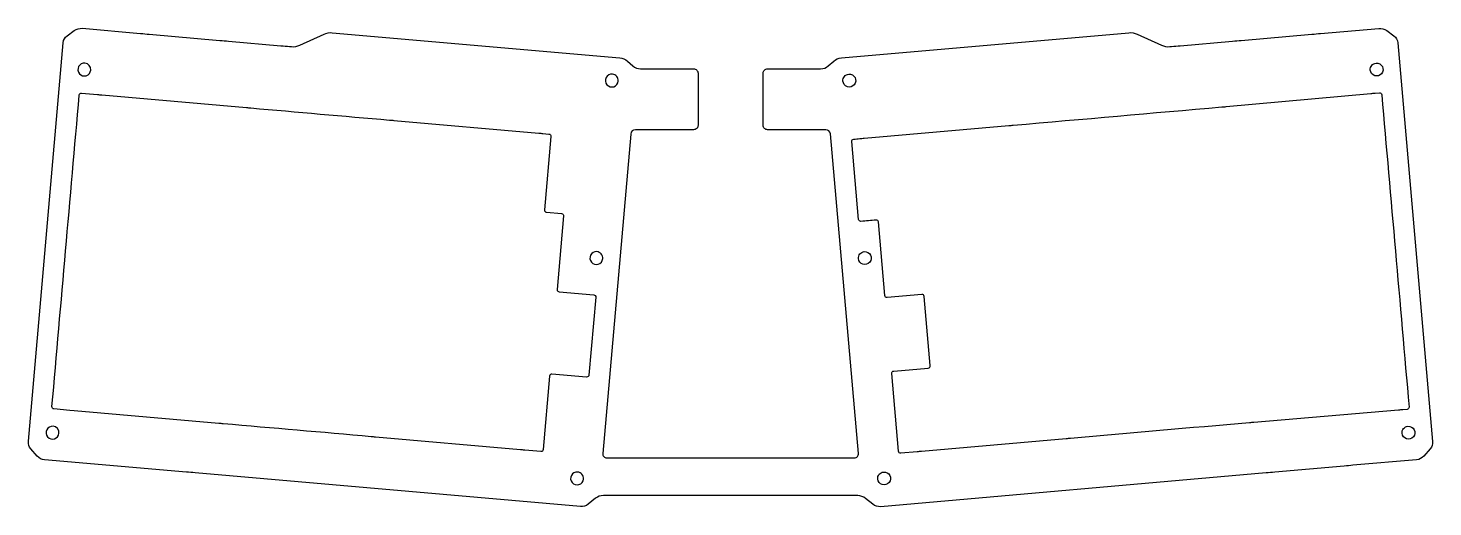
# Model space of a CAD drawing. Extents: x 362 to 704, y -90 to 27.
import ezdxf

# ---------------------------------------------------------------- set-up
doc = ezdxf.new("R2010")
doc.units = 0
doc.layers.add('Layer_1', color=7, linetype='CONTINUOUS')

msp = doc.modelspace()

# ---------------------------------------------------------------- linework, layer by layer
at = {"layer": 'Layer_1', "color": 4}
for p, q in [((371.485611, 24.887176), (373.236953, 26.169505)), ((375.145163, 26.702475), (389.380256, 25.456835)), ((391.488861, 25.27233), (408.701024, 23.766227)), ((428.157363, 22.590495), (434.070105, 25.293219)), ((436.086953, 25.640942), (506.131802, 19.512181)), ((560.097287, 19.515616), (630.142132, 25.644379)), ((632.158739, 25.296122), (638.071966, 22.589294)), ((657.528068, 23.764487), (674.740229, 25.270597)), ((676.848832, 25.455106), (691.041718, 26.697043)), ((692.950128, 26.164345), (694.703122, 24.881657)), ((362.039678, -73.946955), (370.539461, 23.207643)), ((410.809636, 23.581753), (423.565013, 22.466062)), ((425.673703, 22.282418), (426.140436, 22.241942)), ((640.088645, 22.24021), (640.555393, 22.280684)), ((642.664072, 22.464327), (655.419461, 23.580018)), ((695.64951, 23.2024), (704.153421, -73.951846)), ((375.823696, 18.215311), (375.823696, 18.215311)), ((507.982612, 18.723047), (509.3257, 17.547943)), ((556.901143, 17.537226), (558.248724, 18.723921)), ((690.371146, 18.210024), (690.371146, 18.210024)), ((504.33266, 15.527721), (504.33266, 15.527721)), ((511.180541, 16.851343), (524.121742, 16.854716)), ((525.180075, 15.796659), (525.180035, 3.051205)), ((541.072039, 3.054869), (541.073183, 15.791505)), ((542.131615, 16.848988), (555.04855, 16.838633)), ((561.90204, 15.525921), (561.90204, 15.525921)), ((375.012191, 10.906076), (378.855181, 10.569858)), ((379.909491, 10.477587), (415.183077, 7.389541)), ((653.816581, 7.631117), (689.077625, 10.816732)), ((690.131753, 10.910964), (691.174104, 11.003161)), ((451.091762, 4.26148), (486.364488, 1.164072)), ((487.418786, 1.071663), (488.880254, 0.943801)), ((489.36129, 0.370524), (487.793145, -17.553449)), ((508.776089, 0.941118), (501.961476, -76.912371)), ((524.121704, 1.993029), (509.926703, 1.995262)), ((556.30179, 2.004482), (542.130268, 1.997084)), ((564.267545, -76.912319), (557.452399, 0.950734)), ((565.63793, -0.084559), (600.907531, 3.003138)), ((564.301546, -19.856762), (562.640969, -0.876285)), ((488.274181, -18.126726), (491.965412, -18.449667)), ((492.446448, -19.022943), (490.878303, -36.946916)), ((570.707474, -38.419877), (569.139329, -20.495894)), ((500.548587, -27.724466), (500.548587, -27.724466)), ((565.686113, -27.726266), (565.686113, -27.726266)), ((491.359339, -37.520193), (499.792227, -38.257975)), ((500.273263, -38.831252), (498.612857, -57.809787)), ((579.715581, -38.162961), (571.280751, -38.900913)), ((581.764399, -55.509514), (580.288857, -38.643997)), ((489.033416, -58.034077), (487.46527, -75.95806)), ((498.03958, -58.290823), (489.606692, -57.553041)), ((574.028074, -76.374506), (572.367496, -57.394019)), ((572.848533, -56.820742), (581.283363, -56.08279)), ((372.142926, -66.399743), (368.28047, -66.061822)), ((373.197138, -66.492105), (372.142926, -66.399743)), ((408.470848, -69.578155), (373.197138, -66.492105)), ((695.828746, -66.348707), (660.551502, -69.349039)), ((695.828706, -66.34859), (695.828746, -66.348707)), ((697.923656, -66.167856), (696.883193, -66.258342)), ((368.081353, -70.280148), (368.081353, -70.280148)), ((698.113489, -70.285435), (698.113489, -70.285435)), ((481.909063, -76.003317), (446.634349, -72.928623)), ((614.858311, -73.33759), (579.588167, -76.419313)), ((364.223394, -77.569968), (362.649296, -75.7934)), ((400.554699, -81.443296), (365.979653, -78.453281)), ((486.891994, -76.439096), (482.96339, -76.095388)), ((502.927532, -77.966686), (563.301544, -77.967266)), ((564.267602, -76.912977), (564.267545, -76.912319)), ((578.533849, -76.511494), (574.60135, -76.855543)), ((700.251377, -78.432612), (684.732967, -79.793309)), ((703.54572, -75.799933), (702.005644, -77.546406)), ((496.560499, -89.865568), (402.663382, -81.626981)), ((495.84931, -81.437497), (495.84931, -81.437497)), ((663.567545, -81.648707), (569.669375, -89.875377)), ((570.38539, -81.439297), (570.38539, -81.439297)), ((682.624392, -79.978137), (665.676124, -81.463929)), ((500.242667, -87.827671), (498.436894, -89.291595)), ((564.108542, -87.19072), (502.123108, -87.161686)), ((567.790767, -89.303994), (565.991188, -87.854964))]:
    msp.add_line(p, q, dxfattribs=at)
for points in [[(370.539461, 23.207643), (370.598081, 23.877673), (370.942936, 24.489834), (371.485611, 24.887176)], [(373.236953, 26.169505), (373.787412, 26.572548), (374.465522, 26.761946), (375.145163, 26.702475)], [(389.380256, 25.456835), (390.083124, 25.395332), (390.785993, 25.333831), (391.488861, 25.27233)], [(434.070105, 25.293219), (434.701002, 25.5816), (435.395912, 25.701409), (436.086953, 25.640942)], [(630.142132, 25.644379), (630.833149, 25.70484), (631.528024, 25.584839), (632.158739, 25.296122)], [(674.740229, 25.270597), (675.443097, 25.332099), (676.145964, 25.393602), (676.848832, 25.455106)], [(691.041718, 26.697043), (691.721381, 26.756517), (692.399523, 26.567226), (692.950128, 26.164345)], [(694.703122, 24.881657), (695.245903, 24.484499), (695.590864, 23.872405), (695.64951, 23.2024)], [(408.701024, 23.766227), (409.403893, 23.704724), (410.106764, 23.643233), (410.809636, 23.581753)], [(423.565013, 22.466062), (424.267886, 22.404582), (424.970783, 22.343368), (425.673703, 22.282418)], [(426.140436, 22.241942), (426.831564, 22.182013), (427.526431, 22.302096), (428.157363, 22.590495)], [(638.071966, 22.589294), (638.702714, 22.300561), (639.397545, 22.180287), (640.088645, 22.24021)], [(640.555393, 22.280684), (641.258309, 22.341634), (641.961202, 22.402848), (642.664072, 22.464327)], [(655.419461, 23.580018), (656.122331, 23.641495), (656.8252, 23.702985), (657.528068, 23.764487)], [(374.299125, 17.378902), (374.006846, 16.817439), (374.081564, 16.135196), (374.488438, 15.650302)], [(375.823696, 18.215311), (375.193122, 18.270479), (374.591405, 17.940366), (374.299125, 17.378902)], [(377.246343, 16.519867), (377.321674, 17.380904), (376.684733, 18.13998), (375.823696, 18.215311)], [(506.131802, 19.512181), (506.816857, 19.45224), (507.465067, 19.175861), (507.982612, 18.723047)], [(509.3257, 17.547943), (509.83917, 17.098699), (510.498286, 16.851163), (511.180541, 16.851343)], [(555.04855, 16.838633), (555.730556, 16.838086), (556.389309, 17.086495), (556.901143, 17.537226)], [(558.248724, 18.723921), (558.76467, 19.178275), (559.412418, 19.45569), (560.097287, 19.515616)], [(688.948499, 16.51458), (688.912324, 16.928064), (689.041887, 17.338984), (689.308685, 17.656941)], [(689.308685, 17.656941), (689.575483, 17.974899), (689.957661, 18.173849), (690.371146, 18.210024)], [(690.371146, 18.210024), (691.001721, 18.265192), (691.603438, 17.935079), (691.895717, 17.373615)], [(691.895717, 17.373615), (692.187996, 16.812152), (692.113278, 16.129909), (691.706404, 15.645015)], [(374.488438, 15.650302), (374.895312, 15.165409), (375.554215, 14.973356), (376.157903, 15.163698)], [(376.157903, 15.163698), (376.76159, 15.35404), (377.191175, 15.889292), (377.246343, 16.519867)], [(502.808089, 14.691312), (502.51581, 14.129849), (502.590528, 13.447606), (502.997402, 12.962713)], [(504.33266, 15.527721), (503.702086, 15.582889), (503.100369, 15.252776), (502.808089, 14.691312)], [(505.395122, 14.974639), (505.128324, 15.292596), (504.746145, 15.491546), (504.33266, 15.527721)], [(504.666867, 12.476108), (505.270554, 12.66645), (505.700139, 13.201702), (505.755307, 13.832277)], [(505.755307, 13.832277), (505.791482, 14.245761), (505.66192, 14.656681), (505.395122, 14.974639)], [(524.121742, 16.854716), (524.402405, 16.85479), (524.671597, 16.743349), (524.870081, 16.544916)], [(524.870081, 16.544916), (525.068565, 16.346484), (525.180076, 16.077321), (525.180075, 15.796659)], [(541.073183, 15.791505), (541.073209, 16.072123), (541.18476, 16.341227), (541.383276, 16.539565)], [(541.383276, 16.539565), (541.581793, 16.737903), (541.850996, 16.849214), (542.131615, 16.848988)], [(560.479393, 13.830477), (560.443218, 14.243961), (560.57278, 14.654881), (560.839578, 14.972839)], [(561.567833, 12.474308), (560.964146, 12.66465), (560.534561, 13.199902), (560.479393, 13.830477)], [(560.839578, 14.972839), (561.106376, 15.290796), (561.488555, 15.489746), (561.90204, 15.525921)], [(561.90204, 15.525921), (562.532614, 15.581089), (563.134331, 15.250976), (563.426611, 14.689512)], [(563.426611, 14.689512), (563.71889, 14.128049), (563.644172, 13.445806), (563.237298, 12.960913)], [(690.03694, 15.158411), (689.433252, 15.348753), (689.003667, 15.884005), (688.948499, 16.51458)], [(691.706404, 15.645015), (691.29953, 15.160122), (690.640627, 14.968069), (690.03694, 15.158411)], [(367.799394, -65.488542), (370.011449, -40.181695), (372.227156, -14.881863), (374.438964, 10.425035)], [(374.438964, 10.425035), (374.464405, 10.716176), (374.721053, 10.931547), (375.012191, 10.906076)], [(378.855181, 10.569858), (379.206619, 10.539111), (379.558055, 10.508354), (379.909491, 10.477587)], [(502.997402, 12.962713), (503.404276, 12.477819), (504.063179, 12.285766), (504.666867, 12.476108)], [(563.237298, 12.960913), (562.830424, 12.476019), (562.171521, 12.283966), (561.567833, 12.474308)], [(689.077625, 10.816732), (689.428972, 10.848473), (689.780348, 10.879884), (690.131753, 10.910964)], [(691.174104, 11.003161), (691.465219, 11.028901), (691.721876, 10.813762), (691.747347, 10.522624)], [(691.747347, 10.522624), (693.959296, -14.753867), (696.19528, -40.320346), (698.404755, -65.594845)], [(415.183077, 7.389541), (415.474213, 7.36405), (415.946256, 7.322822), (416.237402, 7.29744)], [(416.237402, 7.29744), (427.503958, 6.314755), (438.769401, 5.319119), (450.037394, 4.352972)], [(601.96184, 3.095419), (618.895254, 4.577282), (635.82882, 6.057402), (652.762365, 7.537881)], [(652.762365, 7.537881), (653.053505, 7.563332), (653.525484, 7.605288), (653.816581, 7.631117)], [(450.037394, 4.352972), (450.328575, 4.327999), (450.800632, 4.28704), (451.091762, 4.26148)], [(486.364488, 1.164072), (486.715916, 1.133213), (487.067349, 1.102409), (487.418786, 1.071663)], [(488.880254, 0.943801), (489.020065, 0.93157), (489.14929, 0.8643), (489.239502, 0.756789)], [(489.239502, 0.756789), (489.329714, 0.649279), (489.373523, 0.510335), (489.36129, 0.370524)], [(509.926703, 1.995262), (509.327863, 1.995353), (508.828303, 1.537677), (508.776089, 0.941118)], [(524.870049, 2.302905), (524.671569, 2.104454), (524.402377, 1.992986), (524.121704, 1.993029)], [(525.180035, 3.051205), (525.180036, 2.770532), (525.06853, 2.501356), (524.870049, 2.302905)], [(541.381985, 2.306716), (541.18351, 2.505107), (541.072013, 2.774242), (541.072039, 3.054869)], [(542.130268, 1.997084), (541.849641, 1.99694), (541.58046, 2.108324), (541.381985, 2.306716)], [(557.452399, 0.950734), (557.400188, 1.547231), (556.900568, 2.004793), (556.30179, 2.004482)], [(600.907531, 3.003138), (601.198667, 3.02863), (601.670702, 3.069947), (601.96184, 3.095419)], [(562.640969, -0.876285), (562.615498, -0.585147), (562.830862, -0.328419), (563.122009, -0.303058)], [(563.122009, -0.303058), (563.609184, -0.260616), (564.09638, -0.218534), (564.583564, -0.176192)], [(564.583564, -0.176192), (564.874732, -0.15107), (565.346794, -0.110051), (565.63793, -0.084559)], [(487.793145, -17.553449), (487.780913, -17.69326), (487.824721, -17.832204), (487.914933, -17.939714)], [(487.914933, -17.939714), (488.005145, -18.047225), (488.134371, -18.114495), (488.274181, -18.126726)], [(491.965412, -18.449667), (492.105222, -18.461898), (492.234448, -18.529168), (492.32466, -18.636678)], [(492.32466, -18.636678), (492.414872, -18.744188), (492.45868, -18.883132), (492.446448, -19.022943)], [(564.874822, -20.337798), (564.583684, -20.36327), (564.327017, -20.1479), (564.301546, -19.856762)], [(568.566052, -20.014858), (567.335643, -20.122514), (566.105232, -20.230151), (564.874822, -20.337798)], [(569.139329, -20.495894), (569.113857, -20.204756), (568.85719, -19.989386), (568.566052, -20.014858)], [(499.024016, -28.560874), (498.731737, -29.122338), (498.806455, -29.804581), (499.213329, -30.289474)], [(500.548587, -27.724466), (499.918013, -27.669298), (499.316296, -27.999411), (499.024016, -28.560874)], [(499.213329, -30.289474), (499.620203, -30.774368), (500.279106, -30.966421), (500.882794, -30.776079)], [(501.611049, -28.277548), (501.344251, -27.959591), (500.962072, -27.760641), (500.548587, -27.724466)], [(500.882794, -30.776079), (501.486481, -30.585737), (501.916066, -30.050485), (501.971234, -29.41991)], [(501.971234, -29.41991), (502.007409, -29.006425), (501.877847, -28.595506), (501.611049, -28.277548)], [(564.263466, -29.42171), (564.227291, -29.008225), (564.356853, -28.597306), (564.623651, -28.279348)], [(565.351906, -30.777879), (564.748219, -30.587537), (564.318634, -30.052285), (564.263466, -29.42171)], [(564.623651, -28.279348), (564.890449, -27.961391), (565.272628, -27.762441), (565.686113, -27.726266)], [(567.021371, -30.291274), (566.614497, -30.776168), (565.955594, -30.968221), (565.351906, -30.777879)], [(565.686113, -27.726266), (566.316687, -27.671098), (566.918404, -28.001211), (567.210684, -28.562674)], [(567.210684, -28.562674), (567.502963, -29.124138), (567.428245, -29.806381), (567.021371, -30.291274)], [(490.878303, -36.946916), (490.86607, -37.086727), (490.909879, -37.225671), (491.000091, -37.333181)], [(491.000091, -37.333181), (491.090303, -37.440692), (491.219528, -37.507962), (491.359339, -37.520193)], [(499.792227, -38.257975), (499.932038, -38.270206), (500.061264, -38.337476), (500.151476, -38.444987)], [(500.151476, -38.444987), (500.241688, -38.552497), (500.285496, -38.691441), (500.273263, -38.831252)], [(570.894486, -38.779126), (570.786975, -38.688914), (570.719705, -38.559688), (570.707474, -38.419877)], [(571.280751, -38.900913), (571.14094, -38.913146), (571.001996, -38.869338), (570.894486, -38.779126)], [(580.101846, -38.284749), (579.994336, -38.194537), (579.855392, -38.150728), (579.715581, -38.162961)], [(580.288857, -38.643997), (580.276627, -38.504186), (580.209356, -38.374961), (580.101846, -38.284749)], [(489.220427, -57.674828), (489.112917, -57.76504), (489.045647, -57.894266), (489.033416, -58.034077)], [(489.606692, -57.553041), (489.466882, -57.540808), (489.327938, -57.584616), (489.220427, -57.674828)], [(498.425845, -58.169035), (498.318335, -58.259247), (498.179391, -58.303056), (498.03958, -58.290823)], [(498.612857, -57.809787), (498.600626, -57.949598), (498.533355, -58.078823), (498.425845, -58.169035)], [(572.367496, -57.394019), (572.355264, -57.254208), (572.399072, -57.115264), (572.489284, -57.007754)], [(572.489284, -57.007754), (572.579496, -56.900243), (572.708722, -56.832973), (572.848533, -56.820742)], [(581.283363, -56.08279), (581.423174, -56.070559), (581.552399, -56.003289), (581.642611, -55.895779)], [(581.642611, -55.895779), (581.732823, -55.788268), (581.776632, -55.649324), (581.764399, -55.509514)], [(368.28047, -66.061822), (367.989332, -66.036351), (367.773943, -65.779682), (367.799394, -65.488542)], [(696.883193, -66.258342), (696.531726, -66.28876), (696.18023, -66.318843), (695.828706, -66.34859)], [(698.404755, -65.594845), (698.430207, -65.885984), (698.214807, -66.142534), (697.923656, -66.167856)], [(366.556782, -71.116556), (366.264503, -71.67802), (366.339221, -72.360263), (366.746095, -72.845156)], [(368.081353, -70.280148), (367.450778, -70.22498), (366.849061, -70.555093), (366.556782, -71.116556)], [(369.504, -71.975592), (369.579331, -71.114555), (368.94239, -70.355479), (368.081353, -70.280148)], [(409.525138, -69.670544), (409.234007, -69.644993), (408.761986, -69.603626), (408.470848, -69.578155)], [(445.580098, -72.835685), (433.563176, -71.764766), (421.543533, -70.724728), (409.525138, -69.670544)], [(659.497015, -69.439287), (644.967078, -70.687103), (630.440456, -71.973376), (615.912618, -73.245401)], [(660.551502, -69.349039), (660.260302, -69.373803), (659.788153, -69.413816), (659.497015, -69.439287)], [(696.690842, -71.980879), (696.654667, -71.567394), (696.78423, -71.156475), (697.051028, -70.838517)], [(697.051028, -70.838517), (697.317826, -70.52056), (697.700005, -70.32161), (698.113489, -70.285435)], [(698.113489, -70.285435), (698.744064, -70.230267), (699.345781, -70.56038), (699.63806, -71.121843)], [(699.63806, -71.121843), (699.930339, -71.683307), (699.855622, -72.36555), (699.448748, -72.850443)], [(362.649296, -75.7934), (362.20123, -75.287703), (361.980791, -74.620026), (362.039678, -73.946955)], [(366.746095, -72.845156), (367.152969, -73.33005), (367.811872, -73.522103), (368.415559, -73.331761)], [(368.415559, -73.331761), (369.019247, -73.141419), (369.448832, -72.606167), (369.504, -71.975592)], [(446.634349, -72.928623), (446.343203, -72.903241), (445.871194, -72.861625), (445.580098, -72.835685)], [(615.912618, -73.245401), (615.621481, -73.270882), (615.149451, -73.312149), (614.858311, -73.33759)], [(697.779283, -73.337048), (697.175596, -73.146706), (696.746011, -72.611454), (696.690842, -71.980879)], [(699.448748, -72.850443), (699.041874, -73.335337), (698.38297, -73.52739), (697.779283, -73.337048)], [(704.153421, -73.951846), (704.212347, -74.625086), (703.992703, -75.29305), (703.54572, -75.799933)], [(365.979653, -78.453281), (365.302682, -78.394739), (364.674017, -78.078551), (364.223394, -77.569968)], [(482.96339, -76.095388), (482.611953, -76.064641), (482.26051, -76.033951), (481.909063, -76.003317)], [(487.278259, -76.317309), (487.170748, -76.407521), (487.031805, -76.451329), (486.891994, -76.439096)], [(487.46527, -75.95806), (487.453039, -76.097871), (487.385769, -76.227097), (487.278259, -76.317309)], [(501.961476, -76.912371), (501.937767, -77.183232), (502.028857, -77.451604), (502.212542, -77.652072)], [(502.212542, -77.652072), (502.396228, -77.852539), (502.655635, -77.966685), (502.927532, -77.966686)], [(563.301544, -77.967266), (563.573437, -77.96727), (563.832843, -77.853129), (564.01653, -77.652666)], [(564.01653, -77.652666), (564.200216, -77.452204), (564.291309, -77.183835), (564.267602, -76.912977)], [(574.215085, -76.733755), (574.107575, -76.643543), (574.040305, -76.514317), (574.028074, -76.374506)], [(574.60135, -76.855543), (574.46154, -76.867775), (574.322596, -76.823967), (574.215085, -76.733755)], [(579.588167, -76.419313), (579.236726, -76.450021), (578.885287, -76.480747), (578.533849, -76.511494)], [(702.005644, -77.546406), (701.556284, -78.055988), (700.928192, -78.373282), (700.251377, -78.432612)], [(402.663382, -81.626981), (401.960526, -81.565312), (401.257631, -81.504084), (400.554699, -81.443296)], [(495.84931, -81.437497), (495.218735, -81.382329), (494.617018, -81.712442), (494.324739, -82.273906)], [(496.911771, -81.990579), (496.644973, -81.672622), (496.262794, -81.473672), (495.84931, -81.437497)], [(497.271956, -83.132941), (497.308132, -82.719457), (497.178569, -82.308537), (496.911771, -81.990579)], [(568.962744, -83.134741), (568.926568, -82.721257), (569.056131, -82.310337), (569.322929, -81.992379)], [(569.322929, -81.992379), (569.589727, -81.674422), (569.971906, -81.475472), (570.38539, -81.439297)], [(570.38539, -81.439297), (571.015965, -81.384129), (571.617682, -81.714242), (571.909961, -82.275706)], [(665.676124, -81.463929), (664.973265, -81.525534), (664.270406, -81.587126), (663.567545, -81.648707)], [(684.732967, -79.793309), (684.030109, -79.854923), (683.327251, -79.916532), (682.624392, -79.978137)], [(494.324739, -82.273906), (494.032459, -82.835369), (494.107177, -83.517612), (494.514051, -84.002506)], [(494.514051, -84.002506), (494.920925, -84.487399), (495.579829, -84.679452), (496.183516, -84.48911)], [(496.183516, -84.48911), (496.787203, -84.298768), (497.216788, -83.763516), (497.271956, -83.132941)], [(570.051184, -84.49091), (569.447497, -84.300568), (569.017912, -83.765316), (568.962744, -83.134741)], [(571.720649, -84.004306), (571.313775, -84.489199), (570.654871, -84.681252), (570.051184, -84.49091)], [(571.909961, -82.275706), (572.202241, -82.837169), (572.127523, -83.519412), (571.720649, -84.004306)], [(502.123108, -87.161686), (501.43845, -87.161367), (500.774509, -87.396511), (500.242667, -87.827671)], [(565.991188, -87.854964), (565.457712, -87.425404), (564.793464, -87.191041), (564.108542, -87.19072)], [(498.436894, -89.291595), (497.90957, -89.71909), (497.23674, -89.924903), (496.560499, -89.865568)], [(569.669375, -89.875377), (568.992884, -89.934644), (568.319695, -89.729892), (567.790767, -89.303994)]]:
    msp.add_open_spline(points, degree=3, dxfattribs=at)

doc.saveas('drawing.dxf')
